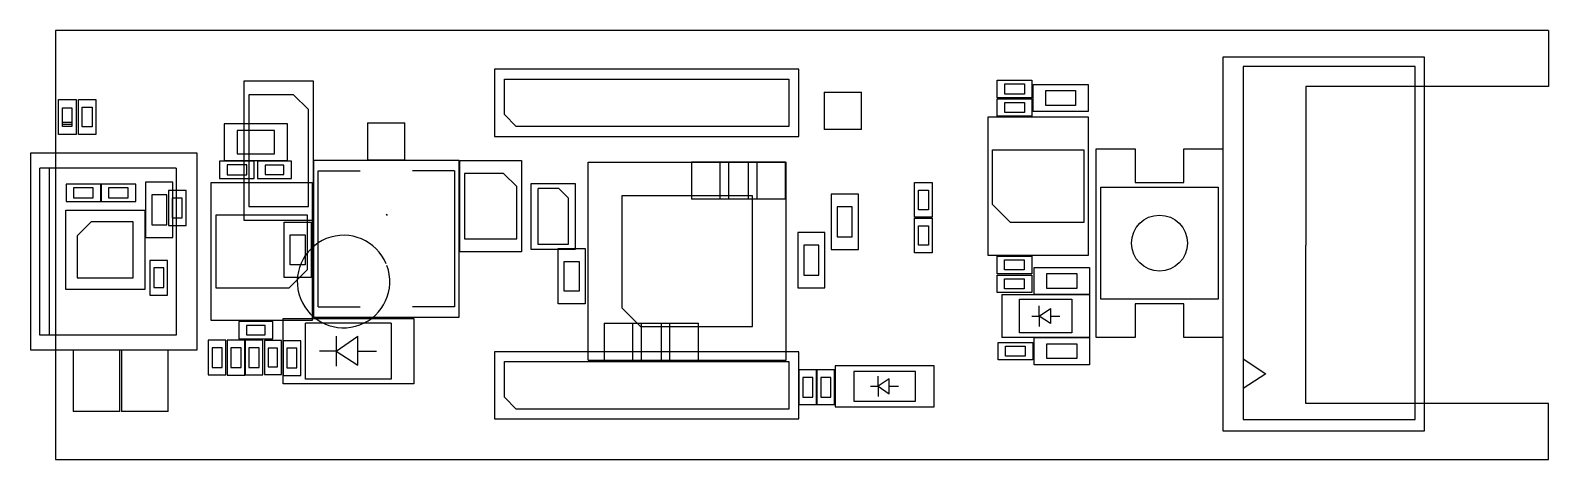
# Model space of a CAD drawing. Header units: metres. Extents: x 80.2 to 161.5, y -98.9 to -75.9.
import ezdxf

# ---------------------------------------------------------------- set-up
doc = ezdxf.new("R2010")
doc.units = ezdxf.units.M

msp = doc.modelspace()

# ---------------------------------------------------------------- linework, layer by layer
msp.add_line((81.1678, -83.2616), (81.1678, -92.2016))
at = {"layer": 'BCrtYd', "color": 8}
for p, q in [((93.9528, -80.8842), (90.5528, -80.8842)), ((90.5528, -80.8842), (90.5528, -82.8442)), ((93.9528, -82.8442), (93.9528, -80.8842)), ((90.3068, -82.881034), (90.3068, -83.821034)), ((92.1668, -82.881034), (90.3068, -82.881034)), ((90.5528, -82.8442), (93.9528, -82.8442)), ((92.1668, -83.821034), (92.1668, -82.881034)), ((92.3458, -82.891034), (92.3458, -83.811034)), ((94.1658, -82.891034), (92.3458, -82.891034)), ((94.1658, -83.811034), (94.1658, -82.891034)), ((110.0568, -93.5396), (110.0568, -82.9396)), ((110.0568, -82.9396), (120.6568, -82.9396)), ((120.6568, -93.5396), (120.6568, -82.9396)), ((83.9372, -84.112), (82.0772, -84.112)), ((82.0772, -84.112), (82.0772, -85.052)), ((83.9372, -85.052), (83.9372, -84.112)), ((83.9568, -84.112), (83.9568, -85.052)), ((85.8168, -84.112), (83.9568, -84.112)), ((85.8168, -85.052), (85.8168, -84.112)), ((86.3412, -84.0164), (86.3412, -86.9764)), ((87.8012, -84.0164), (86.3412, -84.0164)), ((87.5664, -84.4648), (87.5664, -86.3248)), ((88.5064, -84.4648), (87.5664, -84.4648)), ((87.8012, -86.9764), (87.8012, -84.0164)), ((88.5064, -86.3248), (88.5064, -84.4648)), ((89.8576, -84.019834), (95.2576, -84.019834)), ((89.8576, -91.419834), (89.8576, -84.019834)), ((90.3068, -83.821034), (92.1668, -83.821034)), ((92.3458, -83.811034), (94.1658, -83.811034)), ((95.2576, -84.019834), (95.2576, -91.419834)), ((106.9786, -84.1004), (106.9786, -87.6004)), ((109.3786, -84.1004), (106.9786, -84.1004)), ((109.3786, -87.6004), (109.3786, -84.1004)), ((82.0772, -85.052), (83.9372, -85.052)), ((83.9568, -85.052), (85.8168, -85.052)), ((123.0696, -84.6514), (123.0696, -87.6114)), ((124.5296, -84.6514), (123.0696, -84.6514)), ((124.5296, -87.6114), (124.5296, -84.6514)), ((82.0592, -89.7536), (82.0592, -85.5136)), ((82.0592, -85.5136), (86.2992, -85.5136)), ((86.2992, -85.5136), (86.2992, -89.7536)), ((86.3412, -86.9764), (87.8012, -86.9764)), ((87.5664, -86.3248), (88.5064, -86.3248)), ((122.7416, -86.7088), (121.2816, -86.7088)), ((121.2816, -86.7088), (121.2816, -89.6688)), ((122.7416, -89.6688), (122.7416, -86.7088)), ((106.9786, -87.6004), (109.3786, -87.6004)), ((123.0696, -87.6114), (124.5296, -87.6114)), ((86.5758, -88.1986), (86.5758, -90.0586)), ((87.5158, -88.1986), (86.5758, -88.1986)), ((87.5158, -90.0586), (87.5158, -88.1986)), ((86.2992, -89.7536), (82.0592, -89.7536)), ((86.5758, -90.0586), (87.5158, -90.0586)), ((121.2816, -89.6688), (122.7416, -89.6688)), ((95.2576, -91.419834), (89.8576, -91.419834)), ((93.1628, -91.476234), (91.3428, -91.476234)), ((91.3428, -91.476234), (91.3428, -92.396234)), ((93.1628, -92.396234), (93.1628, -91.476234)), ((90.64, -92.479434), (89.7, -92.479434)), ((89.7, -92.479434), (89.7, -94.339434)), ((90.64, -94.339434), (90.64, -92.479434)), ((91.656, -92.481434), (90.716, -92.481434)), ((90.716, -92.481434), (90.716, -94.341434)), ((91.3428, -92.396234), (93.1628, -92.396234)), ((91.656, -94.341434), (91.656, -92.481434)), ((91.6812, -92.479434), (91.6812, -94.339434)), ((92.6212, -92.479434), (91.6812, -92.479434)), ((92.6212, -94.339434), (92.6212, -92.479434)), ((93.6272, -92.499434), (92.7072, -92.499434)), ((92.7072, -92.499434), (92.7072, -94.319434)), ((93.6272, -94.319434), (93.6272, -92.499434)), ((94.6532, -92.507434), (93.7132, -92.507434)), ((93.7132, -92.507434), (93.7132, -94.367434)), ((94.6532, -94.367434), (94.6532, -92.507434)), ((82.4684, -92.9904), (82.4684, -96.2904)), ((82.4684, -92.9904), (84.9684, -92.9904)), ((84.9684, -96.2904), (84.9684, -92.9904)), ((85.0592, -92.9904), (85.0592, -96.2904)), ((85.0592, -92.9904), (87.5592, -92.9904)), ((87.5592, -96.2904), (87.5592, -92.9904)), ((110.0568, -93.5396), (120.6568, -93.5396)), ((89.7, -94.339434), (90.64, -94.339434)), ((90.716, -94.341434), (91.656, -94.341434)), ((91.6812, -94.339434), (92.6212, -94.339434)), ((92.7072, -94.319434), (93.6272, -94.319434)), ((121.3484, -94.066), (121.3484, -95.926)), ((122.2884, -94.066), (121.3484, -94.066)), ((122.2884, -95.926), (122.2884, -94.066)), ((122.3136, -94.066), (122.3136, -95.926)), ((123.2536, -94.066), (122.3136, -94.066)), ((123.2536, -95.926), (123.2536, -94.066)), ((123.2832, -93.8452), (123.2832, -96.0452)), ((128.5832, -93.8452), (123.2832, -93.8452)), ((128.5832, -96.0452), (128.5832, -93.8452)), ((93.7132, -94.367434), (94.6532, -94.367434)), ((121.3484, -95.926), (122.2884, -95.926)), ((122.3136, -95.926), (123.2536, -95.926)), ((84.9684, -96.2904), (82.4684, -96.2904)), ((87.5592, -96.2904), (85.0592, -96.2904)), ((123.2832, -96.0452), (128.5832, -96.0452))]:
    msp.add_line(p, q, dxfattribs=at)
at = {"layer": 'BFab', "color": 6}
for p, q in [((93.2528, -81.2392), (91.2528, -81.2392)), ((91.2528, -81.2392), (91.2528, -82.4892)), ((93.2528, -82.4892), (93.2528, -81.2392)), ((91.2528, -82.4892), (93.2528, -82.4892)), ((91.7618, -83.081034), (90.7118, -83.081034)), ((90.7118, -83.081034), (90.7118, -83.621034)), ((90.7118, -83.621034), (91.7618, -83.621034)), ((91.7618, -83.621034), (91.7618, -83.081034)), ((92.7558, -83.101034), (92.7558, -83.601034)), ((93.7558, -83.101034), (92.7558, -83.101034)), ((92.7558, -83.601034), (93.7558, -83.601034)), ((93.7558, -83.601034), (93.7558, -83.101034)), ((82.4822, -84.312), (82.4822, -84.852)), ((83.5322, -84.312), (82.4822, -84.312)), ((83.5322, -84.852), (83.5322, -84.312)), ((84.3618, -84.312), (84.3618, -84.852)), ((85.4118, -84.312), (84.3618, -84.312)), ((85.4118, -84.852), (85.4118, -84.312)), ((108.4786, -84.3504), (107.3786, -84.3504)), ((107.3786, -87.3504), (107.3786, -84.3504)), ((108.9786, -84.8504), (108.4786, -84.3504)), ((82.4822, -84.852), (83.5322, -84.852)), ((84.3618, -84.852), (85.4118, -84.852)), ((87.4712, -84.6964), (86.6712, -84.6964)), ((86.6712, -84.6964), (86.6712, -86.2964)), ((87.4712, -86.2964), (87.4712, -84.6964)), ((88.3064, -84.8698), (87.7664, -84.8698)), ((87.7664, -84.8698), (87.7664, -85.9198)), ((88.3064, -85.9198), (88.3064, -84.8698)), ((108.9786, -84.8504), (108.9786, -87.3504)), ((111.8568, -84.7396), (111.8568, -90.7396)), ((118.8568, -84.7396), (111.8568, -84.7396)), ((118.8568, -91.7396), (118.8568, -84.7396)), ((123.3996, -85.3314), (123.3996, -86.9314)), ((124.1996, -85.3314), (123.3996, -85.3314)), ((124.1996, -86.9314), (124.1996, -85.3314)), ((83.4292, -86.1336), (82.6792, -86.8836)), ((85.6792, -86.1336), (83.4292, -86.1336)), ((85.6792, -89.1336), (85.6792, -86.1336)), ((87.7664, -85.9198), (88.3064, -85.9198)), ((90.1076, -85.769834), (90.1076, -89.669834)), ((95.0076, -85.769834), (90.1076, -85.769834)), ((95.0076, -88.694834), (95.0076, -85.769834)), ((82.6792, -86.8836), (82.6792, -89.1336)), ((86.6712, -86.2964), (87.4712, -86.2964)), ((123.3996, -86.9314), (124.1996, -86.9314)), ((108.9786, -87.3504), (107.3786, -87.3504)), ((122.4116, -87.3888), (121.6116, -87.3888)), ((121.6116, -87.3888), (121.6116, -88.9888)), ((122.4116, -88.9888), (122.4116, -87.3888)), ((87.3158, -88.6036), (86.7758, -88.6036)), ((86.7758, -88.6036), (86.7758, -89.6536)), ((87.3158, -89.6536), (87.3158, -88.6036)), ((82.6792, -89.1336), (85.6792, -89.1336)), ((94.0326, -89.669834), (95.0076, -88.694834)), ((121.6116, -88.9888), (122.4116, -88.9888)), ((86.7758, -89.6536), (87.3158, -89.6536)), ((90.1076, -89.669834), (94.0326, -89.669834)), ((111.8568, -90.7396), (112.8568, -91.7396)), ((91.7528, -91.686234), (91.7528, -92.186234)), ((92.7528, -91.686234), (91.7528, -91.686234)), ((92.7528, -92.186234), (92.7528, -91.686234)), ((112.8568, -91.7396), (118.8568, -91.7396)), ((91.7528, -92.186234), (92.7528, -92.186234)), ((90.44, -92.884434), (89.9, -92.884434)), ((89.9, -92.884434), (89.9, -93.934434)), ((90.44, -93.934434), (90.44, -92.884434)), ((91.456, -92.886434), (90.916, -92.886434)), ((90.916, -92.886434), (90.916, -93.936434)), ((91.456, -93.936434), (91.456, -92.886434)), ((91.8812, -92.884434), (91.8812, -93.934434)), ((92.4212, -92.884434), (91.8812, -92.884434)), ((92.4212, -93.934434), (92.4212, -92.884434)), ((93.4172, -92.909434), (92.9172, -92.909434)), ((92.9172, -92.909434), (92.9172, -93.909434)), ((93.4172, -93.909434), (93.4172, -92.909434)), ((93.9132, -92.912434), (93.9132, -93.962434)), ((94.4532, -92.912434), (93.9132, -92.912434)), ((94.4532, -93.962434), (94.4532, -92.912434)), ((89.9, -93.934434), (90.44, -93.934434)), ((90.916, -93.936434), (91.456, -93.936434)), ((91.8812, -93.934434), (92.4212, -93.934434)), ((92.9172, -93.909434), (93.4172, -93.909434)), ((93.9132, -93.962434), (94.4532, -93.962434)), ((124.2832, -94.1452), (124.2832, -95.7452)), ((127.5832, -94.1452), (124.2832, -94.1452)), ((127.5832, -95.7452), (127.5832, -94.1452)), ((121.5484, -94.471), (121.5484, -95.521)), ((122.0884, -94.471), (121.5484, -94.471)), ((122.0884, -95.521), (122.0884, -94.471)), ((122.5136, -94.471), (122.5136, -95.521)), ((123.0536, -94.471), (122.5136, -94.471)), ((123.0536, -95.521), (123.0536, -94.471)), ((125.1832, -94.9452), (125.5832, -94.9452)), ((125.5832, -94.9452), (125.5832, -94.3952)), ((126.1832, -94.5452), (125.5832, -94.9452)), ((125.5832, -94.9452), (126.1832, -95.3452)), ((125.5832, -94.9452), (125.5832, -95.4952)), ((126.1832, -95.3452), (126.1832, -94.5452)), ((126.1832, -94.9452), (126.6832, -94.9452)), ((121.5484, -95.521), (122.0884, -95.521)), ((122.5136, -95.521), (123.0536, -95.521)), ((124.2832, -95.7452), (127.5832, -95.7452))]:
    msp.add_line(p, q, dxfattribs=at)
at = {"layer": 'Edge', "color": 2}
for p, q in [((81.5136, -75.876), (81.5136, -98.876)), ((161.5136, -75.876), (81.5136, -75.876)), ((161.5136, -75.876), (161.5136, -78.876)), ((148.5136, -78.876), (148.5136, -87.376)), ((161.5136, -78.876), (148.5136, -78.876)), ((148.5136, -95.876), (148.5136, -87.376)), ((161.5136, -95.876), (148.5136, -95.876)), ((161.5136, -98.876), (161.5136, -95.876)), ((81.5136, -98.876), (161.5136, -98.876))]:
    msp.add_line(p, q, dxfattribs=at)
at = {"layer": 'FCrtYd', "color": 7}
for p, q in [((121.3324, -77.956), (105.0324, -77.956)), ((105.0324, -77.956), (105.0324, -81.556)), ((121.3324, -81.556), (121.3324, -77.956)), ((144.0548, -77.3202), (144.0548, -97.3302)), ((154.8548, -77.3202), (144.0548, -77.3202)), ((154.8548, -97.3302), (154.8548, -77.3202)), ((91.622, -86.0714), (91.622, -78.5714)), ((91.622, -78.5714), (95.322, -78.5714)), ((95.322, -78.5714), (95.322, -86.0714)), ((131.9732, -78.5494), (133.8332, -78.5494)), ((131.9732, -79.4894), (131.9732, -78.5494)), ((133.8332, -78.5494), (133.8332, -79.4894)), ((133.889, -78.772), (136.849, -78.772)), ((133.889, -80.232), (133.889, -78.772)), ((136.849, -78.772), (136.849, -80.232)), ((81.6736, -81.448), (81.6736, -79.588)), ((81.6736, -79.588), (82.6136, -79.588)), ((82.6136, -79.588), (82.6136, -81.448)), ((82.7404, -79.588), (83.6804, -79.588)), ((82.7404, -81.448), (82.7404, -79.588)), ((83.6804, -79.588), (83.6804, -81.448)), ((122.698, -79.1878), (124.698, -79.1878)), ((122.698, -79.1878), (122.698, -81.1878)), ((124.698, -81.1878), (124.698, -79.1878)), ((133.8332, -79.4894), (131.9732, -79.4894)), ((131.9732, -80.48), (131.9732, -79.54)), ((131.9732, -79.54), (133.8332, -79.54)), ((133.8332, -79.54), (133.8332, -80.48)), ((136.8628, -80.5264), (131.4628, -80.5264)), ((131.4628, -80.5264), (131.4628, -87.9264)), ((133.8332, -80.48), (131.9732, -80.48)), ((136.849, -80.232), (133.889, -80.232)), ((136.8628, -87.9264), (136.8628, -80.5264)), ((98.2378, -80.8388), (100.2378, -80.8388)), ((98.2378, -80.8388), (98.2378, -82.8388)), ((100.2378, -82.8388), (100.2378, -80.8388)), ((124.698, -81.1878), (122.698, -81.1878)), ((82.6136, -81.448), (81.6736, -81.448)), ((83.6804, -81.448), (82.7404, -81.448)), ((105.0324, -81.556), (121.3324, -81.556)), ((89.0978, -82.4616), (80.1678, -82.4616)), ((80.1678, -82.4616), (80.1678, -93.0016)), ((89.0978, -93.0016), (89.0978, -82.4616)), ((103.1378, -82.8458), (95.3378, -82.8458)), ((95.3378, -82.8458), (95.3378, -91.2458)), ((100.2378, -82.8388), (98.2378, -82.8388)), ((103.1378, -91.2458), (103.1378, -82.8458)), ((103.1758, -87.7432), (103.1758, -82.8432)), ((103.1758, -82.8432), (106.4758, -82.8432)), ((106.4758, -82.8432), (106.4758, -87.7432)), ((115.586, -82.9216), (117.586, -82.9216)), ((115.586, -82.9216), (115.586, -84.9216)), ((117.11, -82.9216), (119.11, -82.9216)), ((117.11, -82.9216), (117.11, -84.9216)), ((117.586, -84.9216), (117.586, -82.9216)), ((118.634, -82.9216), (120.634, -82.9216)), ((118.634, -82.9216), (118.634, -84.9216)), ((119.11, -84.9216), (119.11, -82.9216)), ((120.634, -84.9216), (120.634, -82.9216)), ((137.2652, -92.3244), (137.2652, -82.2244)), ((137.2652, -82.2244), (139.3652, -82.2244)), ((139.3652, -82.2244), (139.3652, -84.0244)), ((141.9652, -84.0244), (141.9652, -82.2244)), ((141.9652, -82.2244), (144.0652, -82.2244)), ((144.0652, -82.2244), (144.0652, -92.3244)), ((127.546, -84.033), (128.486, -84.033)), ((127.546, -85.893), (127.546, -84.033)), ((128.486, -84.033), (128.486, -85.893)), ((139.3652, -84.0244), (141.9652, -84.0244)), ((117.586, -84.9216), (115.586, -84.9216)), ((119.11, -84.9216), (117.11, -84.9216)), ((120.634, -84.9216), (118.634, -84.9216)), ((95.322, -86.0714), (91.622, -86.0714)), ((93.758, -89.11), (93.758, -86.15)), ((93.758, -86.15), (95.218, -86.15)), ((95.218, -86.15), (95.218, -89.11)), ((128.486, -85.893), (127.546, -85.893)), ((127.546, -87.796), (127.546, -85.936)), ((127.546, -85.936), (128.486, -85.936)), ((128.486, -85.936), (128.486, -87.796)), ((106.4758, -87.7432), (103.1758, -87.7432)), ((108.4392, -87.5724), (109.8992, -87.5724)), ((108.4392, -90.5324), (108.4392, -87.5724)), ((109.8992, -87.5724), (109.8992, -90.5324)), ((128.486, -87.796), (127.546, -87.796)), ((131.4628, -87.9264), (136.8628, -87.9264)), ((131.9628, -87.9728), (133.8228, -87.9728)), ((131.9628, -88.9128), (131.9628, -87.9728)), ((133.8228, -87.9728), (133.8228, -88.9128)), ((133.9528, -90.0364), (133.9528, -88.5764)), ((133.9528, -88.5764), (136.9128, -88.5764)), ((136.9128, -88.5764), (136.9128, -90.0364)), ((95.218, -89.11), (93.758, -89.11)), ((133.8228, -88.9128), (131.9628, -88.9128)), ((131.9628, -88.9888), (133.8228, -88.9888)), ((131.9628, -89.9288), (131.9628, -88.9888)), ((133.8228, -88.9888), (133.8228, -89.9288)), ((133.8228, -89.9288), (131.9628, -89.9288)), ((132.2192, -90.036), (132.2192, -92.336)), ((132.2192, -90.036), (136.9192, -90.036)), ((136.9128, -90.0364), (133.9528, -90.0364)), ((136.9192, -90.036), (136.9192, -92.336)), ((109.8992, -90.5324), (108.4392, -90.5324)), ((139.3652, -90.5244), (139.3652, -92.3244)), ((141.9652, -90.5244), (139.3652, -90.5244)), ((141.9652, -92.3244), (141.9652, -90.5244)), ((93.7058, -91.3156), (100.7058, -91.3156)), ((93.7058, -94.8156), (93.7058, -91.3156)), ((95.3378, -91.2458), (103.1378, -91.2458)), ((100.7058, -91.3156), (100.7058, -94.8156)), ((110.9124, -91.5576), (110.9124, -93.5576)), ((110.9124, -91.5576), (112.9124, -91.5576)), ((112.4364, -91.5576), (114.4364, -91.5576)), ((112.4364, -91.5576), (112.4364, -93.5576)), ((112.9124, -93.5576), (112.9124, -91.5576)), ((113.9604, -91.5576), (113.9604, -93.5576)), ((113.9604, -91.5576), (115.9604, -91.5576)), ((114.4364, -93.5576), (114.4364, -91.5576)), ((115.9604, -93.5576), (115.9604, -91.5576)), ((132.0136, -93.5356), (132.0136, -92.5956)), ((132.0136, -92.5956), (133.8736, -92.5956)), ((136.9192, -92.336), (132.2192, -92.336)), ((133.8736, -92.5956), (133.8736, -93.5356)), ((133.9528, -92.3356), (136.9128, -92.3356)), ((133.9528, -93.7956), (133.9528, -92.3356)), ((136.9128, -92.3356), (136.9128, -93.7956)), ((139.3652, -92.3244), (137.2652, -92.3244)), ((144.0652, -92.3244), (141.9652, -92.3244)), ((80.1678, -93.0016), (89.0978, -93.0016)), ((105.0324, -93.0944), (105.0324, -96.6944)), ((121.3324, -93.0944), (105.0324, -93.0944)), ((121.3324, -96.6944), (121.3324, -93.0944)), ((133.8736, -93.5356), (132.0136, -93.5356)), ((112.9124, -93.5576), (110.9124, -93.5576)), ((114.4364, -93.5576), (112.4364, -93.5576)), ((115.9604, -93.5576), (113.9604, -93.5576)), ((136.9128, -93.7956), (133.9528, -93.7956)), ((100.7058, -94.8156), (93.7058, -94.8156)), ((105.0324, -96.6944), (121.3324, -96.6944)), ((144.0548, -97.3302), (154.8548, -97.3302))]:
    msp.add_line(p, q, dxfattribs=at)
at = {"layer": 'FFab', "color": 5}
for p, q in [((145.1548, -77.8202), (145.1548, -96.7202)), ((154.3548, -77.8202), (145.1548, -77.8202)), ((154.3548, -96.7202), (154.3548, -77.8202)), ((105.5624, -78.486), (120.8024, -78.486)), ((105.5624, -80.391), (105.5624, -78.486)), ((120.8024, -78.486), (120.8024, -81.026)), ((132.3782, -79.2894), (132.3782, -78.7494)), ((132.3782, -78.7494), (133.4282, -78.7494)), ((133.4282, -78.7494), (133.4282, -79.2894)), ((94.272, -79.3214), (91.872, -79.3214)), ((91.872, -79.3214), (91.872, -85.3214)), ((95.072, -80.1214), (94.272, -79.3214)), ((133.4282, -79.2894), (132.3782, -79.2894)), ((134.569, -79.102), (136.169, -79.102)), ((134.569, -79.902), (134.569, -79.102)), ((136.169, -79.102), (136.169, -79.902)), ((81.8936, -81.018), (81.8936, -80.018)), ((81.8936, -80.018), (82.3936, -80.018)), ((82.3936, -80.018), (82.3936, -81.018)), ((82.9404, -81.043), (82.9404, -79.993)), ((82.9404, -79.993), (83.4804, -79.993)), ((83.4804, -79.993), (83.4804, -81.043)), ((95.072, -85.3214), (95.072, -80.1214)), ((106.1974, -81.026), (105.5624, -80.391)), ((132.3782, -79.74), (133.4282, -79.74)), ((132.3782, -80.28), (132.3782, -79.74)), ((133.4282, -80.28), (132.3782, -80.28)), ((133.4282, -79.74), (133.4282, -80.28)), ((136.169, -79.902), (134.569, -79.902)), ((82.3936, -80.818), (81.8936, -80.818)), ((82.3936, -80.918), (81.8936, -80.918)), ((82.3936, -81.018), (81.8936, -81.018)), ((83.4804, -81.043), (82.9404, -81.043)), ((120.8024, -81.026), (106.1974, -81.026)), ((131.7128, -82.2764), (136.6128, -82.2764)), ((131.7128, -85.2014), (131.7128, -82.2764)), ((136.6128, -82.2764), (136.6128, -86.1764)), ((87.9878, -83.2616), (80.6678, -83.2616)), ((80.6678, -92.2016), (80.6678, -83.2616)), ((87.9878, -83.2616), (87.9878, -92.2016)), ((95.5878, -83.3958), (97.8378, -83.3958)), ((95.5878, -90.6958), (95.5878, -83.3958)), ((102.8878, -83.3958), (100.6378, -83.3958)), ((102.8878, -83.3958), (102.8878, -90.6958)), ((103.4258, -83.5432), (103.4258, -87.0432)), ((105.5258, -83.5432), (103.4258, -83.5432)), ((106.2258, -84.2432), (105.5258, -83.5432)), ((106.2258, -87.0432), (106.2258, -84.2432)), ((127.746, -85.488), (127.746, -84.438)), ((127.746, -84.438), (128.286, -84.438)), ((128.286, -84.438), (128.286, -85.488)), ((137.5152, -84.2744), (143.8152, -84.2744)), ((137.5152, -90.2744), (137.5152, -84.2744)), ((143.8152, -84.2744), (143.8152, -90.2744)), ((91.872, -85.3214), (95.072, -85.3214)), ((132.6878, -86.1764), (131.7128, -85.2014)), ((128.286, -85.488), (127.746, -85.488)), ((136.6128, -86.1764), (132.6878, -86.1764)), ((94.088, -88.43), (94.088, -86.83)), ((94.088, -86.83), (94.888, -86.83)), ((94.888, -86.83), (94.888, -88.43)), ((127.746, -87.391), (127.746, -86.341)), ((127.746, -86.341), (128.286, -86.341)), ((128.286, -86.341), (128.286, -87.391)), ((103.4258, -87.0432), (106.2258, -87.0432)), ((128.286, -87.391), (127.746, -87.391)), ((94.888, -88.43), (94.088, -88.43)), ((108.7692, -89.8524), (108.7692, -88.2524)), ((108.7692, -88.2524), (109.5692, -88.2524)), ((109.5692, -88.2524), (109.5692, -89.8524)), ((132.3678, -88.1728), (133.4178, -88.1728)), ((132.3678, -88.7128), (132.3678, -88.1728)), ((133.4178, -88.1728), (133.4178, -88.7128)), ((133.4178, -88.7128), (132.3678, -88.7128)), ((132.3678, -89.7288), (132.3678, -89.1888)), ((132.3678, -89.1888), (133.4178, -89.1888)), ((133.4178, -89.1888), (133.4178, -89.7288)), ((134.6328, -88.9064), (136.2328, -88.9064)), ((134.6328, -89.7064), (134.6328, -88.9064)), ((136.2328, -88.9064), (136.2328, -89.7064)), ((109.5692, -89.8524), (108.7692, -89.8524)), ((133.4178, -89.7288), (132.3678, -89.7288)), ((133.1692, -90.286), (135.9692, -90.286)), ((133.1692, -92.086), (133.1692, -90.286)), ((136.2328, -89.7064), (134.6328, -89.7064)), ((135.9692, -90.286), (135.9692, -92.086)), ((143.8152, -90.2744), (137.5152, -90.2744)), ((95.5878, -90.6958), (97.8378, -90.6958)), ((102.8878, -90.6958), (100.6378, -90.6958)), ((134.2192, -91.186), (134.2192, -90.636)), ((134.2192, -91.186), (134.8192, -90.786)), ((134.8192, -90.786), (134.8192, -91.586)), ((99.5058, -91.5656), (94.9058, -91.5656)), ((94.9058, -94.5656), (94.9058, -91.5656)), ((99.5058, -91.5656), (99.5058, -94.5656)), ((133.8192, -91.186), (134.2192, -91.186)), ((134.2192, -91.186), (134.2192, -91.736)), ((134.8192, -91.586), (134.2192, -91.186)), ((134.8192, -91.186), (135.3192, -91.186)), ((87.9878, -92.2016), (80.6678, -92.2016)), ((96.55636, -92.26652), (96.55636, -93.86672)), ((96.55636, -93.06662), (97.70698, -92.26652)), ((97.70698, -93.81592), (97.70698, -92.26652)), ((135.9692, -92.086), (133.1692, -92.086)), ((134.6328, -93.4656), (134.6328, -92.6656)), ((134.6328, -92.6656), (136.2328, -92.6656)), ((136.2328, -92.6656), (136.2328, -93.4656)), ((96.55636, -93.06662), (95.65466, -93.06662)), ((96.55636, -93.06662), (97.70698, -93.81592)), ((97.70698, -93.06662), (98.7052, -93.06662)), ((132.4186, -93.3356), (132.4186, -92.7956)), ((132.4186, -92.7956), (133.4686, -92.7956)), ((133.4686, -93.3356), (132.4186, -93.3356)), ((133.4686, -92.7956), (133.4686, -93.3356)), ((136.2328, -93.4656), (134.6328, -93.4656)), ((145.1548, -93.4702), (146.3548, -94.2702)), ((105.5624, -95.5294), (105.5624, -93.6244)), ((105.5624, -93.6244), (120.8024, -93.6244)), ((120.8024, -93.6244), (120.8024, -96.1644)), ((146.3548, -94.2702), (145.1548, -95.0702)), ((99.5058, -94.5656), (94.9058, -94.5656)), ((106.1974, -96.1644), (105.5624, -95.5294)), ((120.8024, -96.1644), (106.1974, -96.1644)), ((145.1548, -96.7202), (154.3548, -96.7202))]:
    msp.add_line(p, q, dxfattribs=at)
msp.add_circle((140.6652, -87.2744), 1.5, dxfattribs=at)
for centre, start, end in [((101.5278, -84.7558), -157.5, -155.21), ((96.9478, -89.3358), 22.5, 20.21)]:
    msp.add_arc(centre, 2.478678, start, end, dxfattribs=at)

doc.saveas('drawing.dxf')
